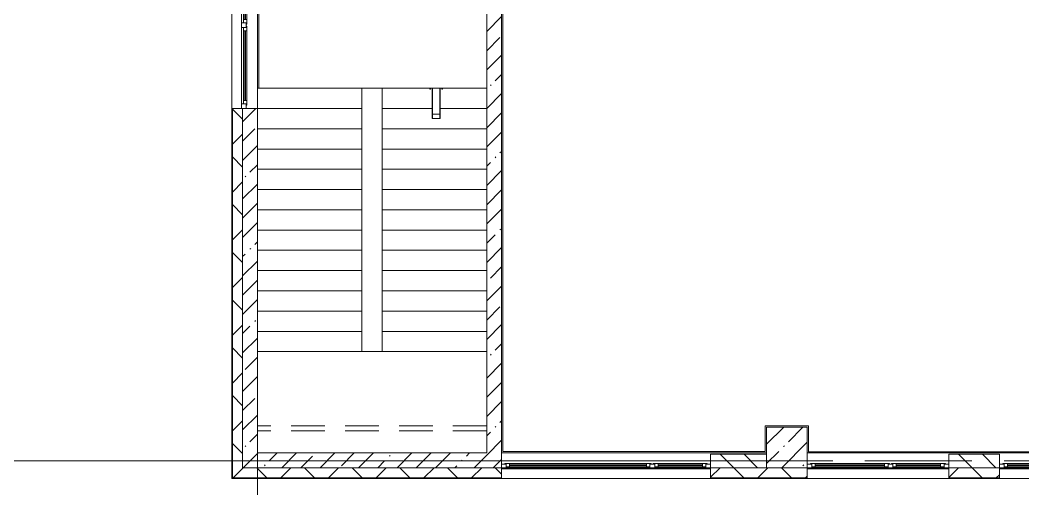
# Model space of a CAD drawing. Header units: millimetres. Extents: x 35224 to 234359, y -8553 to 29000.
# Drawn here: x 103940 to 118809, y -414 to 6530 of the extents above; entities that cross this region are included whole.
import ezdxf

# ---------------------------------------------------------------- set-up
doc = ezdxf.new("R2010")
doc.units = ezdxf.units.MM
doc.linetypes.add('200_ШТРИХ__ш1_п0_6_', pattern=[800, 500, -300])
doc.linetypes.add('Осевая', pattern=[3175, 635, -476.25, 1587.5, -476.25])
for name, color, linetype, lineweight in [('A-DETL-MBND-1', 7, '200_ШТРИХ__ш1_п0_6_', 9), ('A-GLAZ-1', 7, 'Continuous', 5), ('A-WALL', 7, 'Continuous', 9), ('A-WALL-4', 7, 'Continuous', 5), ('I-WALL-3', 7, 'Continuous', 5), ('S-COLS-1', 7, 'Continuous', 5), ('S-STRS-4', 7, 'Continuous', 5), ('Оси', 7, 'Continuous', 9), ('Оси-2', 7, 'Осевая', 9)]:
    doc.layers.add(name, color=color, linetype=linetype, lineweight=lineweight)
doc.layers.add('A-FLOR-2', color=7, linetype='Continuous', lineweight=5, true_color=0xaaaaaa)
pattern_1 = [(45, (107348.7, 0), (-353.5534, 353.5534), []), (135, (107348.7, 0), (-353.5534, -353.5534), [])]
pattern_2 = [(45, (107348.7, 0), (-285.123, 285.123), []), (45, (107633.8, 0), (-285.123, 285.123), [504.031, -100.806, 16.764, -84.042])]

# ---------------------------------------------------------------- blocks, each defined once
blk = doc.blocks.new('120_Окно_СКБ_2Ст - 120_Окно_СКБ_2Ст 3100х2500 _мал_ створка слева-2_-22446420-3_7_2_птичка')
at = {"layer": 'A-GLAZ-1'}
for p, q in [((-1550, -127), (-1550, -57)), ((-1550, -57), (-1480, -57)), ((1550, -57), (-1550, -57)), ((-1480, -127), (-1550, -127)), ((-1550, -127), (-1500, -127)), ((-1480, -127), (-1500, -127)), ((-1500, -127), (-1500, -137)), ((-1500, -137), (-700, -137)), ((-700, -137), (-1500, -137)), ((-1480, -57), (-1480, -127)), ((-720, -87), (-1480, -87)), ((-1480, -87), (-1480, -127)), ((-1430, -137), (-1430, -87)), ((-1430, -107), (-770, -107)), ((-770, -117), (-1430, -117)), ((-770, -137), (-770, -87)), ((-720, -127), (-720, -57)), ((-720, -57), (-650, -57)), ((-720, -127), (-720, -87)), ((-650, -127), (-720, -127)), ((-700, -127), (-720, -127)), ((-700, -127), (-670, -127)), ((-700, -137), (-700, -127)), ((-650, -127), (-670, -127)), ((-670, -127), (-670, -137)), ((-670, -137), (1500, -137)), ((1500, -137), (-670, -137)), ((-650, -57), (-650, -127)), ((1480, -87), (-650, -87)), ((-650, -87), (-650, -127)), ((-600, -137), (-600, -87)), ((-600, -107), (1430, -107)), ((1430, -117), (-600, -117)), ((1430, -137), (1430, -87)), ((1480, -127), (1480, -57)), ((1480, -57), (1550, -57)), ((1480, -127), (1480, -87)), ((1550, -127), (1480, -127)), ((1500, -127), (1480, -127)), ((1500, -127), (1550, -127)), ((1500, -137), (1500, -127)), ((1550, -57), (1550, -127))]:
    blk.add_line(p, q, dxfattribs=at)
blk = doc.blocks.new('120_Окно_СКБ_2Ст - 120_Окно_СКБ_2Ст 2100х2500 _мал створка СЛЕВА_-22446485-3_7_2_птичка')
at = {"layer": 'A-GLAZ-1'}
for p, q in [((-1050, -127), (-1050, -57)), ((-1050, -57), (-980, -57)), ((1050, -57), (-1050, -57)), ((-980, -127), (-1050, -127)), ((-1050, -127), (-1000, -127)), ((-980, -127), (-1000, -127)), ((-1000, -127), (-1000, -137)), ((-1000, -137), (-200, -137)), ((-200, -137), (-1000, -137)), ((-980, -57), (-980, -127)), ((-220, -87), (-980, -87)), ((-980, -87), (-980, -127)), ((-930, -137), (-930, -87)), ((-930, -107), (-270, -107)), ((-270, -117), (-930, -117)), ((-270, -137), (-270, -87)), ((-220, -127), (-220, -57)), ((-220, -57), (-150, -57)), ((-220, -127), (-220, -87)), ((-150, -127), (-220, -127)), ((-200, -127), (-220, -127)), ((-200, -127), (-170, -127)), ((-200, -137), (-200, -127)), ((-150, -127), (-170, -127)), ((-170, -127), (-170, -137)), ((-170, -137), (1000, -137)), ((1000, -137), (-170, -137)), ((-150, -57), (-150, -127)), ((980, -87), (-150, -87)), ((-150, -87), (-150, -127)), ((-100, -137), (-100, -87)), ((-100, -107), (930, -107)), ((930, -117), (-100, -117)), ((930, -137), (930, -87)), ((980, -127), (980, -57)), ((980, -57), (1050, -57)), ((980, -127), (980, -87)), ((1050, -127), (980, -127)), ((1000, -127), (980, -127)), ((1000, -127), (1050, -127)), ((1000, -137), (1000, -127)), ((1050, -57), (1050, -127))]:
    blk.add_line(p, q, dxfattribs=at)
blk = doc.blocks.new('120_Окно_СКБ_1Ст - 120_Окно_СКБ_1Ст 900х2500_h_-22445987-3_7_2_птичка')
at = {"layer": 'A-GLAZ-1'}
for p, q in [((-450, -127), (-450, -57)), ((-450, -57), (-380, -57)), ((450, -57), (-450, -57)), ((-380, -127), (-450, -127)), ((-450, -127), (-400, -127)), ((-380, -127), (-400, -127)), ((-400, -127), (-400, -137)), ((-400, -137), (400, -137)), ((400, -137), (-400, -137)), ((-380, -57), (-380, -127)), ((380, -87), (-380, -87)), ((-380, -87), (-380, -127)), ((-330, -137), (-330, -87)), ((-330, -107), (330, -107)), ((330, -117), (-330, -117)), ((330, -137), (330, -87)), ((380, -127), (380, -57)), ((380, -57), (450, -57)), ((380, -127), (380, -87)), ((450, -127), (380, -127)), ((400, -127), (380, -127)), ((400, -127), (450, -127)), ((400, -137), (400, -127)), ((450, -57), (450, -127))]:
    blk.add_line(p, q, dxfattribs=at)
blk = doc.blocks.new('120_Окно_СКБ_2Ст - 120_Окно_СКБ_2Ст 2100х2400 _мал створка справа_-22446225-3_7_2_птичка')
at = {"layer": 'A-GLAZ-1'}
for p, q in [((-1050, -127), (-1050, -57)), ((-1050, -57), (-980, -57)), ((1050, -57), (-1050, -57)), ((-980, -127), (-1050, -127)), ((-1050, -127), (-1000, -127)), ((-980, -127), (-1000, -127)), ((-1000, -127), (-1000, -137)), ((-1000, -137), (170, -137)), ((170, -137), (-1000, -137)), ((-980, -57), (-980, -127)), ((150, -87), (-980, -87)), ((-980, -87), (-980, -127)), ((-930, -137), (-930, -87)), ((-930, -107), (100, -107)), ((100, -117), (-930, -117)), ((100, -137), (100, -87)), ((150, -127), (150, -57)), ((150, -57), (220, -57)), ((150, -127), (150, -87)), ((220, -127), (150, -127)), ((170, -127), (150, -127)), ((170, -127), (200, -127)), ((170, -137), (170, -127)), ((220, -127), (200, -127)), ((200, -127), (200, -137)), ((200, -137), (1000, -137)), ((1000, -137), (200, -137)), ((220, -57), (220, -127)), ((980, -87), (220, -87)), ((220, -87), (220, -127)), ((270, -137), (270, -87)), ((270, -107), (930, -107)), ((930, -117), (270, -117)), ((930, -137), (930, -87)), ((980, -127), (980, -57)), ((980, -57), (1050, -57)), ((980, -127), (980, -87)), ((1050, -127), (980, -127)), ((1000, -127), (980, -127)), ((1000, -127), (1050, -127)), ((1000, -137), (1000, -127)), ((1050, -57), (1050, -127))]:
    blk.add_line(p, q, dxfattribs=at)
blk = doc.blocks.new('Анкер клиновой - Анкер клиновой МКТ В 10-10-16_85-22193208-3_7_2_птичка')
at = {"layer": 'A-DETL-MBND-1'}
for p, q in [((122191, 13788), (122191, 13784)), ((122207, 13788), (122191, 13788)), ((122191, 13788), (122207, 13788)), ((122194, 13798), (122194, 13784)), ((122204, 13798), (122194, 13798)), ((122194, 13798), (122204, 13798)), ((122204, 13784), (122204, 13798)), ((122207, 13784), (122207, 13788))]:
    blk.add_line(p, q, dxfattribs=at)
blk = doc.blocks.new('ОМ_Труба_ГОСТ 8639-82 - ОМ_Труба_ГОСТ 8639-82-V200-3_7_2_птичка')
at = {"layer": 'A-DETL-MBND-1'}
for p, q in [((2701, 5520), (2701, 5133)), ((2707, 5070), (2707, 5520)), ((2815, 5070), (2815, 5520)), ((2821, 5133), (2821, 5520)), ((2701, 5075), (2701, 5133)), ((2707, 5133), (2707, 5075)), ((2710, 5138), (2812, 5138)), ((2812, 5135), (2710, 5135)), ((2710, 5073), (2812, 5073)), ((2812, 5070), (2710, 5070)), ((2815, 5075), (2815, 5133)), ((2821, 5133), (2821, 5075))]:
    blk.add_line(p, q, dxfattribs=at)
at = {"layer": 'A-DETL-MBND-1', "flags": 128}
for points in [[(2701, 5133), (2701, 5134), (2702, 5135), (2703, 5136), (2704, 5137), (2706, 5137), (2708, 5138), (2710, 5138)], [(2710, 5070), (2708, 5070), (2706, 5070), (2704, 5071), (2703, 5072), (2702, 5073), (2701, 5074), (2701, 5075)], [(2710, 5135), (2709, 5135), (2708, 5134), (2708, 5134), (2707, 5134), (2707, 5134), (2707, 5133), (2707, 5133)], [(2707, 5075), (2707, 5074), (2707, 5074), (2707, 5074), (2708, 5073), (2708, 5073), (2709, 5073), (2710, 5073)], [(2812, 5138), (2814, 5138), (2816, 5137), (2817, 5137), (2819, 5136), (2820, 5135), (2820, 5134), (2821, 5133)], [(2815, 5133), (2815, 5133), (2814, 5134), (2814, 5134), (2814, 5134), (2813, 5134), (2812, 5135), (2812, 5135)], [(2821, 5075), (2820, 5074), (2820, 5073), (2819, 5072), (2817, 5071), (2816, 5070), (2814, 5070), (2812, 5070)], [(2812, 5073), (2812, 5073), (2813, 5073), (2814, 5073), (2814, 5074), (2814, 5074), (2815, 5074), (2815, 5075)]]:
    blk.add_lwpolyline(points, dxfattribs=at)
blk = doc.blocks.new('Зашивка приборов отопления37 - Зашивка приборов отопления-33325027-3_7_2_птичка')
at = {"layer": 'A-DETL-MBND-1'}
for p, q in [((121055, 18487), (124455, 18487)), ((121055, 18412), (124455, 18412))]:
    blk.add_line(p, q, dxfattribs=at)

msp = doc.modelspace()

# ---------------------------------------------------------------- hatches: boundary and pattern name
at = {"layer": 'A-WALL-4'}
h = msp.add_hatch(dxfattribs=at)
h.set_pattern_fill('FP_93', color=256, style=0, pattern_type=2)
h.set_pattern_definition(pattern_1)
h.paths.add_polyline_path([(107088.7, -100), (107238.7, -100), (107238.7, 5220), (107088.7, 5220), (107088.7, 1965.8)])
h.paths.add_polyline_path([(107088.7, 7320), (107238.7, 7320), (107238.7, 8520), (107088.7, 8520), (107088.7, 7750.3)])
h.paths.add_polyline_path([(107238.7, 10820), (107238.7, 12220), (107088.7, 12220), (107088.7, 10820)])
h.paths.add_polyline_path([(107238.7, 13120), (107238.7, 15073), (107088.7, 15073), (107088.7, 13120)])
h = msp.add_hatch(dxfattribs=at)
h.set_pattern_fill('FP_91', color=256, style=0, pattern_type=2)
h.set_pattern_definition([(135, (107348.7, 0), (-176.7767, -176.7767), [])])
h.paths.add_polyline_path([(139458.7, -100), (139458.7, 100), (138231.5, 100), (138231.5, -100), (139048.1, -100)])
h.paths.add_polyline_path([(145338.7, -100), (145338.7, 100), (144771.7, 100), (144771.7, -100)])
h.paths.add_polyline_path([(137183.7, -100), (137331.5, -100), (137331.5, 100), (137158.4, 100), (137158.4, -100)])
h.paths.add_polyline_path([(143709.1, -100), (143871.7, -100), (143871.7, 100), (143318.7, 100), (143318.7, -100)])
h.paths.add_polyline_path([(140958.7, -100), (141218.7, -100), (141218.7, 100), (140958.7, 100), (140958.7, 39.5)])
h.paths.add_polyline_path([(126708.7, -100), (128058.7, -100), (128058.7, 100), (126708.7, 100)])
h.paths.add_polyline_path([(124132.8, -100), (124608.7, -100), (124608.7, 100), (123858.7, 100), (123858.7, -100)])
h.paths.add_polyline_path([(132522.6, -100), (132908.7, -100), (132908.7, 100), (132158.7, 100), (132158.7, -100)])
h.paths.add_polyline_path([(130058.7, -100), (130058.7, 100), (129858.7, 100), (129858.7, -100)])
h.paths.add_polyline_path([(133758.4, -100), (133758.4, 100), (133508.7, 100), (133508.7, -100)])
h.paths.add_polyline_path([(122958.7, -100), (122958.7, 100), (122208.7, 100), (122208.7, -100)])
h.paths.add_polyline_path([(128958.7, -100), (129258.7, -100), (129258.7, 100), (128958.7, 100)])
h.paths.add_polyline_path([(118458.7, -100), (118458.7, 100), (117708.4, 100), (117708.4, -100)])
h.paths.add_polyline_path([(119358.7, -100), (119508.7, -100), (119508.7, 100), (119358.7, 100)])
h.paths.add_polyline_path([(115008.7, -100), (115008.7, 100), (114178.7, 100), (114178.7, -100), (114810.8, -100)])
h = msp.add_hatch(dxfattribs=at)
h.set_pattern_fill('FP_93', color=256, style=0, pattern_type=2)
h.set_pattern_definition(pattern_1)
h.paths.add_polyline_path([(140912.5, -250), (141218.7, -250), (141218.7, -100), (140358.7, -100), (140358.7, -250)])
h.paths.add_polyline_path([(145658.8, -250), (145658.8, -100), (144771.7, -100), (144771.7, -250), (145573.5, -250)])
h.paths.add_polyline_path([(137331.5, -250), (137331.5, -100), (136558.4, -100), (136558.4, -250), (137183.7, -250)])
h.paths.add_polyline_path([(138231.5, -250), (139458.7, -250), (139458.7, -100), (138231.5, -100)])
h.paths.add_polyline_path([(143709.1, -250), (143871.7, -250), (143871.7, -100), (143318.7, -100), (143318.7, -250)])
h.paths.add_polyline_path([(133454.9, -250), (133758.4, -250), (133758.4, -100), (132158.7, -100), (132158.7, -250), (132522.6, -250)])
h.paths.add_polyline_path([(128058.7, -250), (128058.7, -100), (126708.7, -100), (126708.7, -250), (126929.4, -250)])
h.paths.add_polyline_path([(128958.7, -250), (130058.7, -250), (130058.7, -100), (128958.7, -100)])
h.paths.add_polyline_path([(122208.7, -250), (122958.7, -250), (122958.7, -100), (122208.7, -100)])
h.paths.add_polyline_path([(123858.7, -250), (124608.7, -250), (124608.7, -100), (123858.7, -100)])
h.paths.add_polyline_path([(120108.7, -250), (120108.7, -100), (119358.7, -100), (119358.7, -250), (119471.8, -250)])
h.paths.add_polyline_path([(114178.7, -250), (115608.4, -250), (115608.4, -100), (114178.7, -100)])
h.paths.add_polyline_path([(117708.4, -250), (118458.7, -250), (118458.7, -100), (117708.4, -100)])
h.paths.add_polyline_path([(111078.7, -250), (111078.7, -100), (107088.7, -100), (107088.7, -250), (110149.8, -250)])
at = {"layer": 'I-WALL-3'}
h = msp.add_hatch(dxfattribs=at)
h.set_pattern_fill('FP_89', color=256, style=0, pattern_type=2)
h.set_pattern_definition(pattern_2)
h.paths.add_polyline_path([(107238.7, -100), (107458.7, -100), (107458.7, 5220), (107238.7, 5220), (107238.7, 1965.8)])
h.paths.add_polyline_path([(107458.7, 7320), (107458.7, 7900), (107238.7, 7900), (107238.7, 7320)])
h = msp.add_hatch(dxfattribs=at)
h.set_pattern_fill('FP_89', color=256, style=0, pattern_type=2)
h.set_pattern_definition(pattern_2)
h.paths.add_polyline_path([(111078.7, -100), (111078.7, 7900), (110858.7, 7900), (110858.7, -100)])
h = msp.add_hatch(dxfattribs=at)
h.set_pattern_fill('FP_89', color=256, style=0, pattern_type=2)
h.set_pattern_definition(pattern_2)
h.paths.add_polyline_path([(107458.7, -100), (110858.7, -100), (110858.7, 120), (107458.7, 120)])
at = {"layer": 'S-COLS-1'}
h = msp.add_hatch(dxfattribs=at)
h.set_pattern_fill('FP_89', color=256, style=0, pattern_type=2)
h.set_pattern_definition(pattern_2)
h.paths.add_polyline_path([(115608.7, -100), (115608.7, 500), (115008.7, 500), (115008.7, -100)])

# ---------------------------------------------------------------- linework, layer by layer
at = {"layer": 'A-FLOR-2'}
for p, q in [((107478.7, 7659), (107478.7, 5520)), ((111098.7, 7680), (111098.7, 140.5)), ((107458.7, 5520), (110858.7, 5520)), ((114988.7, 140.5), (114988.7, 520.5)), ((114988.7, 520.5), (115628.7, 520.5)), ((115628.7, 520.5), (115628.7, 135.5)), ((111098.7, 140.5), (114988.7, 140.5)), ((115628.7, 135.5), (119493.7, 135.5))]:
    msp.add_line(p, q, dxfattribs=at)
at = {"layer": 'A-WALL'}
for p, q in [((107085.7, 5220), (107085.7, -253)), ((107088.7, 5220), (107088.7, -250)), ((107238.7, -100), (107238.7, 5220)), ((114178.7, -100), (115008.7, -100)), ((117708.4, -100), (118458.7, -100)), ((107085.7, -253), (111078.7, -253)), ((107088.7, -250), (111078.7, -250)), ((114178.7, -250), (115608.4, -250)), ((114178.7, -253), (115608.4, -253)), ((117708.4, -250), (118458.7, -250)), ((117708.4, -253), (118458.7, -253))]:
    msp.add_line(p, q, dxfattribs=at)
at = {"layer": 'A-WALL-4'}
for p, q in [((107080.7, 14772.9), (107080.7, -258)), ((107238.7, 5220), (107080.7, 5220)), ((115008.7, 100), (114178.7, 100)), ((114178.7, 100), (114178.7, -258)), ((115008.7, -100), (115008.7, 100)), ((118458.7, 100), (117708.4, 100)), ((117708.4, 100), (117708.4, -258)), ((118458.7, -258), (118458.7, 100)), ((114178.7, -100), (107238.7, -100)), ((111078.7, -258), (111078.7, -100)), ((115608.4, -100), (115008.7, -100)), ((115608.4, -258), (115608.4, -100)), ((115608.7, -100), (117708.4, -100)), ((118458.7, -100), (119358.7, -100)), ((107080.7, -258), (136558.4, -258))]:
    msp.add_line(p, q, dxfattribs=at)
at = {"layer": 'I-WALL-3'}
for p, q in [((107458.7, 120), (107458.7, 7680)), ((110858.7, 7680), (110858.7, 120)), ((111078.7, -100), (111078.7, 7700)), ((107458.7, 5220), (107238.7, 5220)), ((110858.7, 120), (107458.7, 120)), ((111078.7, 120), (115008.7, 120)), ((115608.7, 120), (119508.7, 120))]:
    msp.add_line(p, q, dxfattribs=at)
at = {"layer": 'S-COLS-1'}
for p, q in [((115608.7, 500), (115008.7, 500)), ((115008.7, 500), (115008.7, 100)), ((115608.7, -100), (115608.7, 500)), ((115008.7, 100), (115008.7, -100)), ((115008.7, -100), (115608.7, -100))]:
    msp.add_line(p, q, dxfattribs=at)
at = {"layer": 'S-STRS-4'}
for p, q in [((107458.7, 5520), (109008.7, 5520)), ((109008.7, 5220), (109008.7, 5520)), ((109308.7, 5520), (109308.7, 5220)), ((107458.7, 5220), (109008.7, 5220)), ((107458.7, 5220), (109008.7, 5220)), ((109008.7, 4920), (109008.7, 5220)), ((109308.7, 5220), (109308.7, 4920)), ((110053, 5220), (109308.7, 5220)), ((110053, 5220), (109308.7, 5220)), ((110858.7, 5220), (110165.8, 5220)), ((110858.7, 5220), (110165.8, 5220)), ((107458.7, 4920), (109008.7, 4920)), ((107458.7, 4920), (109008.7, 4920)), ((109008.7, 4620), (109008.7, 4920)), ((109308.7, 4920), (109308.7, 4620)), ((110858.7, 4920), (109308.7, 4920)), ((110858.7, 4920), (109308.7, 4920)), ((107458.7, 4620), (109008.7, 4620)), ((107458.7, 4620), (109008.7, 4620)), ((109008.7, 4320), (109008.7, 4620)), ((109308.7, 4620), (109308.7, 4320)), ((110858.7, 4620), (109308.7, 4620)), ((110858.7, 4620), (109308.7, 4620)), ((107458.7, 4320), (109008.7, 4320)), ((107458.7, 4320), (109008.7, 4320)), ((109008.7, 4020), (109008.7, 4320)), ((109308.7, 4320), (109308.7, 4020)), ((110858.7, 4320), (109308.7, 4320)), ((110858.7, 4320), (109308.7, 4320)), ((107458.7, 4020), (109008.7, 4020)), ((107458.7, 4020), (109008.7, 4020)), ((109008.7, 3720), (109008.7, 4020)), ((109308.7, 4020), (109308.7, 3720)), ((110858.7, 4020), (109308.7, 4020)), ((110858.7, 4020), (109308.7, 4020)), ((107458.7, 3720), (109008.7, 3720)), ((107458.7, 3720), (109008.7, 3720)), ((109008.7, 3420), (109008.7, 3720)), ((109308.7, 3720), (109308.7, 3420)), ((110858.7, 3720), (109308.7, 3720)), ((110858.7, 3720), (109308.7, 3720)), ((107458.7, 3420), (109008.7, 3420)), ((107458.7, 3420), (109008.7, 3420)), ((109008.7, 3120), (109008.7, 3420)), ((109308.7, 3420), (109308.7, 3120)), ((110858.7, 3420), (109308.7, 3420)), ((110858.7, 3420), (109308.7, 3420)), ((107458.7, 3120), (109008.7, 3120)), ((107458.7, 3120), (109008.7, 3120)), ((109008.7, 2820), (109008.7, 3120)), ((109308.7, 3120), (109308.7, 2820)), ((110858.7, 3120), (109308.7, 3120)), ((110858.7, 3120), (109308.7, 3120)), ((107458.7, 2820), (109008.7, 2820)), ((107458.7, 2820), (109008.7, 2820)), ((109008.7, 2520), (109008.7, 2820)), ((109308.7, 2820), (109308.7, 2520)), ((110858.7, 2820), (109308.7, 2820)), ((110858.7, 2820), (109308.7, 2820)), ((107458.7, 2520), (109008.7, 2520)), ((107458.7, 2520), (109008.7, 2520)), ((109008.7, 2220), (109008.7, 2520)), ((109308.7, 2520), (109308.7, 2220)), ((110858.7, 2520), (109308.7, 2520)), ((110858.7, 2520), (109308.7, 2520)), ((107458.7, 2220), (109008.7, 2220)), ((107458.7, 2220), (109008.7, 2220)), ((109008.7, 1920), (109008.7, 2220)), ((109308.7, 2220), (109308.7, 1920)), ((110858.7, 2220), (109308.7, 2220)), ((110858.7, 2220), (109308.7, 2220)), ((107458.7, 1920), (109008.7, 1920)), ((107458.7, 1920), (109008.7, 1920)), ((109008.7, 1620), (109008.7, 1920)), ((109308.7, 1920), (109308.7, 1620)), ((110858.7, 1920), (109308.7, 1920)), ((110858.7, 1920), (109308.7, 1920)), ((107458.7, 1620), (109008.7, 1620)), ((107458.7, 1620), (109008.7, 1620)), ((109308.7, 1620), (109008.7, 1620)), ((110858.7, 1620), (109308.7, 1620)), ((110858.7, 1620), (109308.7, 1620))]:
    msp.add_line(p, q, dxfattribs=at)
at = {"layer": 'Оси'}
for p, q in [((107458.7, 5439), (107458.7, 15380)), ((107458.7, -4552.8), (107458.7, 5388.2)), ((102853.2, 0), (115353.2, 0))]:
    msp.add_line(p, q, dxfattribs=at)
at = {"layer": 'Оси-2'}
for p, q in [((107458.7, 5388.2), (107458.7, 5439)), ((115353.2, 0), (133608.7, 0))]:
    msp.add_line(p, q, dxfattribs=at)

# ---------------------------------------------------------------- block references
at = {"layer": 'A-DETL-MBND-1', "rotation": 180}
for name, p in [('Анкер клиновой - Анкер клиновой МКТ В 10-10-16_85-22193208-3_7_2_птичка', (232218.8, 19304)), ('Анкер клиновой - Анкер клиновой МКТ В 10-10-16_85-22193208-3_7_2_птичка', (232398.8, 19304)), ('Зашивка приборов отопления37 - Зашивка приборов отопления-33325027-3_7_2_птичка', (231913.7, 18932.5))]:
    msp.add_blockref(name, p, dxfattribs=at)
at = {"layer": 'A-DETL-MBND-1'}
msp.add_blockref('ОМ_Труба_ГОСТ 8639-82 - ОМ_Труба_ГОСТ 8639-82-V200-3_7_2_птичка', (107348.7, 0), dxfattribs=at)
at = {"layer": 'A-GLAZ-1'}
for name, p, rotation in [('120_Окно_СКБ_2Ст - 120_Окно_СКБ_2Ст 2100х2400 _мал створка справа_-22446225-3_7_2_птичка', (107163.7, 6270), 89.99999999999991), ('120_Окно_СКБ_2Ст - 120_Окно_СКБ_2Ст 3100х2500 _мал_ створка слева-2_-22446420-3_7_2_птичка', (112628.7, -175), 180), ('120_Окно_СКБ_2Ст - 120_Окно_СКБ_2Ст 2100х2500 _мал створка СЛЕВА_-22446485-3_7_2_птичка', (116658.4, -175), 180), ('120_Окно_СКБ_1Ст - 120_Окно_СКБ_1Ст 900х2500_h_-22445987-3_7_2_птичка', (118908.7, -175), 180)]:
    msp.add_blockref(name, p, dxfattribs=dict(at, rotation=rotation))

doc.saveas('drawing.dxf')
